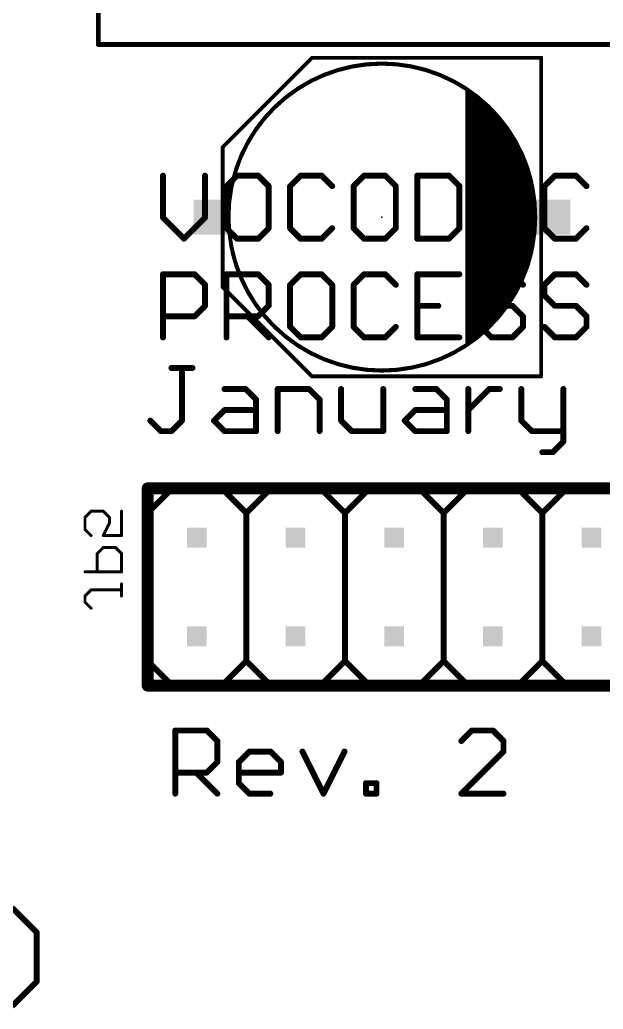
# Model space of a CAD drawing. Extents: x -0.2 to 4.76, y 0.34 to 5.06.
# Drawn here: x 1.82 to 2.412, y 2.822 to 3.825 of the extents above; entities that cross this region are included whole.
import ezdxf

# ---------------------------------------------------------------- set-up
doc = ezdxf.new("R2010")
doc.units = 0
for name, color, linetype in [('21', 253, 'CONTINUOUS'), ('22', 253, 'CONTINUOUS'), ('24', 7, 'CONTINUOUS'), ('51', 253, 'CONTINUOUS'), ('52', 253, 'CONTINUOUS')]:
    doc.layers.add(name, color=color, linetype=linetype)

# ---------------------------------------------------------------- blocks, each defined once
blk = doc.blocks.new('RECT')
blk.add_solid([(-0.5, -0.5), (0.5, -0.5), (-0.5, 0.5), (0.5, 0.5)])

msp = doc.modelspace()

# ---------------------------------------------------------------- linework, layer by layer
at = {"layer": '21', "const_width": 0.006}
for points in [[(1.9655, 3.667055), (1.9655, 3.624352)], [(2.008203, 3.624352), (2.008203, 3.667055)], [(2.040631, 3.667055), (2.029955, 3.656379)], [(2.061982, 3.667055), (2.040631, 3.667055)], [(2.072658, 3.656379), (2.061982, 3.667055)], [(2.105086, 3.667055), (2.09441, 3.656379)], [(2.126437, 3.667055), (2.105086, 3.667055)], [(2.137113, 3.656379), (2.126437, 3.667055)], [(2.169541, 3.667055), (2.158865, 3.656379)], [(2.190892, 3.667055), (2.169541, 3.667055)], [(2.201568, 3.656379), (2.190892, 3.667055)], [(2.22332, 3.667055), (2.22332, 3.603)], [(2.255347, 3.667055), (2.22332, 3.667055)], [(2.266023, 3.656379), (2.255347, 3.667055)], [(2.330478, 3.667055), (2.287775, 3.667055)], [(2.287775, 3.667055), (2.287775, 3.603)], [(2.362906, 3.667055), (2.35223, 3.656379)], [(2.384257, 3.667055), (2.362906, 3.667055)], [(2.394933, 3.656379), (2.384257, 3.667055)], [(2.029955, 3.656379), (2.029955, 3.613676)], [(2.072658, 3.613676), (2.072658, 3.656379)], [(2.09441, 3.656379), (2.09441, 3.613676)], [(2.158865, 3.656379), (2.158865, 3.613676)], [(2.201568, 3.613676), (2.201568, 3.656379)], [(2.266023, 3.613676), (2.266023, 3.656379)], [(2.35223, 3.656379), (2.35223, 3.613676)], [(2.287775, 3.635027), (2.309126, 3.635027)], [(1.9655, 3.624352), (1.986852, 3.603)], [(1.986852, 3.603), (2.008203, 3.624352)], [(2.029955, 3.613676), (2.040631, 3.603)], [(2.061982, 3.603), (2.072658, 3.613676)], [(2.09441, 3.613676), (2.105086, 3.603)], [(2.126437, 3.603), (2.137113, 3.613676)], [(2.158865, 3.613676), (2.169541, 3.603)], [(2.190892, 3.603), (2.201568, 3.613676)], [(2.255347, 3.603), (2.266023, 3.613676)], [(2.35223, 3.613676), (2.362906, 3.603)], [(2.384257, 3.603), (2.394933, 3.613676)], [(2.040631, 3.603), (2.061982, 3.603)], [(2.105086, 3.603), (2.126437, 3.603)], [(2.169541, 3.603), (2.190892, 3.603)], [(2.22332, 3.603), (2.255347, 3.603)], [(2.287775, 3.603), (2.330478, 3.603)], [(2.362906, 3.603), (2.384257, 3.603)], [(1.9655, 3.503), (1.9655, 3.567055)], [(1.9655, 3.567055), (1.997527, 3.567055)], [(1.997527, 3.567055), (2.008203, 3.556379)], [(2.029955, 3.503), (2.029955, 3.567055)], [(2.029955, 3.567055), (2.061982, 3.567055)], [(2.061982, 3.567055), (2.072658, 3.556379)], [(2.105086, 3.567055), (2.09441, 3.556379)], [(2.126437, 3.567055), (2.105086, 3.567055)], [(2.137113, 3.556379), (2.126437, 3.567055)], [(2.169541, 3.567055), (2.158865, 3.556379)], [(2.190892, 3.567055), (2.169541, 3.567055)], [(2.201568, 3.556379), (2.190892, 3.567055)], [(2.266023, 3.567055), (2.22332, 3.567055)], [(2.22332, 3.567055), (2.22332, 3.503)], [(2.298451, 3.567055), (2.287775, 3.556379)], [(2.319802, 3.567055), (2.298451, 3.567055)], [(2.330478, 3.556379), (2.319802, 3.567055)], [(2.362906, 3.567055), (2.35223, 3.556379)], [(2.384257, 3.567055), (2.362906, 3.567055)], [(2.394933, 3.556379), (2.384257, 3.567055)], [(2.008203, 3.556379), (2.008203, 3.535027)], [(2.072658, 3.556379), (2.072658, 3.535027)], [(2.09441, 3.556379), (2.09441, 3.513676)], [(2.137113, 3.513676), (2.137113, 3.556379)], [(2.158865, 3.556379), (2.158865, 3.513676)], [(2.287775, 3.556379), (2.287775, 3.545703)], [(2.35223, 3.556379), (2.35223, 3.545703)], [(2.287775, 3.545703), (2.298451, 3.535027)], [(2.35223, 3.545703), (2.362906, 3.535027)], [(2.008203, 3.535027), (1.997527, 3.524352)], [(2.072658, 3.535027), (2.061982, 3.524352)], [(2.22332, 3.535027), (2.244671, 3.535027)], [(2.298451, 3.535027), (2.319802, 3.535027)], [(2.319802, 3.535027), (2.330478, 3.524352)], [(2.362906, 3.535027), (2.384257, 3.535027)], [(2.384257, 3.535027), (2.394933, 3.524352)], [(1.997527, 3.524352), (1.9655, 3.524352)], [(2.061982, 3.524352), (2.029955, 3.524352)], [(2.051306, 3.524352), (2.072658, 3.503)], [(2.330478, 3.524352), (2.330478, 3.513676)], [(2.394933, 3.524352), (2.394933, 3.513676)], [(2.09441, 3.513676), (2.105086, 3.503)], [(2.126437, 3.503), (2.137113, 3.513676)], [(2.158865, 3.513676), (2.169541, 3.503)], [(2.190892, 3.503), (2.201568, 3.513676)], [(2.298451, 3.503), (2.287775, 3.513676)], [(2.330478, 3.513676), (2.319802, 3.503)], [(2.362906, 3.503), (2.35223, 3.513676)], [(2.394933, 3.513676), (2.384257, 3.503)], [(2.105086, 3.503), (2.126437, 3.503)], [(2.169541, 3.503), (2.190892, 3.503)], [(2.22332, 3.503), (2.266023, 3.503)], [(2.319802, 3.503), (2.298451, 3.503)], [(2.384257, 3.503), (2.362906, 3.503)], [(1.974133, 3.472055), (1.995485, 3.472055)], [(1.984809, 3.418676), (1.984809, 3.472055)], [(2.027912, 3.450703), (2.049264, 3.450703)], [(2.049264, 3.450703), (2.05994, 3.440027)], [(2.081691, 3.408), (2.081691, 3.450703)], [(2.081691, 3.450703), (2.113719, 3.450703)], [(2.113719, 3.450703), (2.124395, 3.440027)], [(2.146146, 3.450703), (2.146146, 3.418676)], [(2.18885, 3.408), (2.18885, 3.450703)], [(2.221277, 3.450703), (2.242629, 3.450703)], [(2.242629, 3.450703), (2.253305, 3.440027)], [(2.275056, 3.408), (2.275056, 3.450703)], [(2.275056, 3.429352), (2.296408, 3.450703)], [(2.296408, 3.450703), (2.307084, 3.450703)], [(2.328769, 3.450703), (2.328769, 3.418676)], [(2.371472, 3.450703), (2.371472, 3.397324)], [(2.05994, 3.440027), (2.05994, 3.408)], [(2.124395, 3.440027), (2.124395, 3.408)], [(2.253305, 3.440027), (2.253305, 3.408)], [(2.017236, 3.418676), (2.027912, 3.429352)], [(2.027912, 3.429352), (2.05994, 3.429352)], [(2.210601, 3.418676), (2.221277, 3.429352)], [(2.221277, 3.429352), (2.253305, 3.429352)], [(1.952781, 3.418676), (1.963457, 3.408)], [(1.974133, 3.408), (1.984809, 3.418676)], [(2.027912, 3.408), (2.017236, 3.418676)], [(2.146146, 3.418676), (2.156822, 3.408)], [(2.221277, 3.408), (2.210601, 3.418676)], [(2.328769, 3.418676), (2.339445, 3.408)], [(1.963457, 3.408), (1.974133, 3.408)], [(2.05994, 3.408), (2.027912, 3.408)], [(2.156822, 3.408), (2.18885, 3.408)], [(2.253305, 3.408), (2.221277, 3.408)], [(2.339445, 3.408), (2.371472, 3.408)], [(2.371472, 3.397324), (2.360796, 3.386648)], [(2.360796, 3.386648), (2.35012, 3.386648)], [(1.95, 3.325), (1.975, 3.35)], [(1.975, 3.35), (2.025, 3.35)], [(2.025, 3.35), (2.05, 3.325)], [(2.05, 3.325), (2.075, 3.35)], [(2.075, 3.35), (2.125, 3.35)], [(2.125, 3.35), (2.15, 3.325)], [(2.15, 3.325), (2.175, 3.35)], [(2.175, 3.35), (2.225, 3.35)], [(2.225, 3.35), (2.25, 3.325)], [(2.25, 3.325), (2.275, 3.35)], [(2.275, 3.35), (2.325, 3.35)], [(2.325, 3.35), (2.35, 3.325)], [(2.35, 3.325), (2.375, 3.35)], [(2.375, 3.35), (2.425, 3.35)], [(1.95, 3.175), (1.95, 3.325)], [(2.05, 3.325), (2.05, 3.175)], [(2.15, 3.325), (2.15, 3.175)], [(2.25, 3.325), (2.25, 3.175)], [(2.35, 3.325), (2.35, 3.175)], [(1.95, 3.175), (1.975, 3.15)], [(2.025, 3.15), (2.05, 3.175)], [(2.05, 3.175), (2.075, 3.15)], [(2.125, 3.15), (2.15, 3.175)], [(2.15, 3.175), (2.175, 3.15)], [(2.225, 3.15), (2.25, 3.175)], [(2.25, 3.175), (2.275, 3.15)], [(2.325, 3.15), (2.35, 3.175)], [(2.35, 3.175), (2.375, 3.15)], [(1.975, 3.15), (2.025, 3.15)], [(2.075, 3.15), (2.125, 3.15)], [(2.175, 3.15), (2.225, 3.15)], [(2.275, 3.15), (2.325, 3.15)], [(2.375, 3.15), (2.425, 3.15)], [(1.978, 3.0405), (1.978, 3.104555)], [(1.978, 3.104555), (2.010027, 3.104555)], [(2.010027, 3.104555), (2.020703, 3.093879)], [(2.278723, 3.104555), (2.268047, 3.093879)], [(2.300075, 3.104555), (2.278723, 3.104555)], [(2.31075, 3.093879), (2.300075, 3.104555)], [(2.020703, 3.093879), (2.020703, 3.072527)], [(2.31075, 3.083203), (2.31075, 3.093879)], [(2.042455, 3.072527), (2.053131, 3.083203)], [(2.053131, 3.083203), (2.074482, 3.083203)], [(2.074482, 3.083203), (2.085158, 3.072527)], [(2.10691, 3.083203), (2.128261, 3.0405)], [(2.128261, 3.0405), (2.149613, 3.083203)], [(2.268047, 3.0405), (2.31075, 3.083203)], [(2.020703, 3.072527), (2.010027, 3.061852)], [(2.042455, 3.051176), (2.042455, 3.072527)], [(2.085158, 3.072527), (2.085158, 3.061852)], [(2.010027, 3.061852), (1.978, 3.061852)], [(1.999352, 3.061852), (2.020703, 3.0405)], [(2.085158, 3.061852), (2.042455, 3.061852)], [(2.053131, 3.0405), (2.042455, 3.051176)], [(2.171365, 3.0405), (2.171365, 3.051176)], [(2.171365, 3.051176), (2.182041, 3.051176)], [(2.182041, 3.051176), (2.182041, 3.0405)], [(2.074482, 3.0405), (2.053131, 3.0405)], [(2.182041, 3.0405), (2.171365, 3.0405)], [(2.31075, 3.0405), (2.268047, 3.0405)], [(1.8125, 2.925), (1.8375, 2.9)], [(1.8375, 2.9), (1.8375, 2.85)], [(1.8375, 2.85), (1.8125, 2.825)]]:
    msp.add_lwpolyline(points, dxfattribs=at)
at = {"layer": '21', "const_width": 0.003}
for points in [[(1.967, 3.667055, 1), (1.964, 3.667055)], [(2.009703, 3.667055, 1), (2.006703, 3.667055)], [(2.040631, 3.668555, 1), (2.040631, 3.665555)], [(2.041691, 3.665994, 1), (2.03957, 3.668115)], [(2.063043, 3.668115, 1), (2.060922, 3.665994)], [(2.061982, 3.665555, 1), (2.061982, 3.668555)], [(2.105086, 3.668555, 1), (2.105086, 3.665555)], [(2.106146, 3.665994, 1), (2.104025, 3.668115)], [(2.127498, 3.668115, 1), (2.125377, 3.665994)], [(2.126437, 3.665555, 1), (2.126437, 3.668555)], [(2.169541, 3.668555, 1), (2.169541, 3.665555)], [(2.170601, 3.665994, 1), (2.16848, 3.668115)], [(2.191953, 3.668115, 1), (2.189832, 3.665994)], [(2.190892, 3.665555, 1), (2.190892, 3.668555)], [(2.22482, 3.667055, 1), (2.22182, 3.667055)], [(2.22332, 3.668555, 1), (2.22332, 3.665555)], [(2.256408, 3.668115, 1), (2.254287, 3.665994)], [(2.255347, 3.665555, 1), (2.255347, 3.668555)], [(2.287775, 3.668555, 1), (2.287775, 3.665555)], [(2.289275, 3.667055, 1), (2.286275, 3.667055)], [(2.330478, 3.665555, 1), (2.330478, 3.668555)], [(2.362906, 3.668555, 1), (2.362906, 3.665555)], [(2.363966, 3.665994, 1), (2.361845, 3.668115)], [(2.385318, 3.668115, 1), (2.383196, 3.665994)], [(2.384257, 3.665555, 1), (2.384257, 3.668555)], [(2.031455, 3.656379, 1), (2.028455, 3.656379)], [(2.028894, 3.65744, 1), (2.031016, 3.655318)], [(2.074158, 3.656379, 1), (2.071158, 3.656379)], [(2.071597, 3.655318, 1), (2.073719, 3.65744)], [(2.09591, 3.656379, 1), (2.09291, 3.656379)], [(2.093349, 3.65744, 1), (2.095471, 3.655318)], [(2.136052, 3.655318, 1), (2.138174, 3.65744)], [(2.160365, 3.656379, 1), (2.157365, 3.656379)], [(2.157804, 3.65744, 1), (2.159926, 3.655318)], [(2.203068, 3.656379, 1), (2.200068, 3.656379)], [(2.200507, 3.655318, 1), (2.202629, 3.65744)], [(2.267523, 3.656379, 1), (2.264523, 3.656379)], [(2.264962, 3.655318, 1), (2.267084, 3.65744)], [(2.351169, 3.65744, 1), (2.35329, 3.655318)], [(2.35373, 3.656379, 1), (2.35073, 3.656379)], [(2.393872, 3.655318, 1), (2.395994, 3.65744)], [(2.287775, 3.636527, 1), (2.287775, 3.633527)], [(2.309126, 3.633527, 1), (2.309126, 3.636527)], [(1.966561, 3.625412, 1), (1.964439, 3.623291)], [(1.964, 3.624352, 1), (1.967, 3.624352)], [(2.006703, 3.624352, 1), (2.009703, 3.624352)], [(2.009264, 3.623291, 1), (2.007142, 3.625412)], [(2.031016, 3.614736, 1), (2.028894, 3.612615)], [(2.028455, 3.613676, 1), (2.031455, 3.613676)], [(2.071158, 3.613676, 1), (2.074158, 3.613676)], [(2.073719, 3.612615, 1), (2.071597, 3.614736)], [(2.095471, 3.614736, 1), (2.093349, 3.612615)], [(2.09291, 3.613676, 1), (2.09591, 3.613676)], [(2.138174, 3.612615, 1), (2.136052, 3.614736)], [(2.159926, 3.614736, 1), (2.157804, 3.612615)], [(2.157365, 3.613676, 1), (2.160365, 3.613676)], [(2.200068, 3.613676, 1), (2.203068, 3.613676)], [(2.202629, 3.612615, 1), (2.200507, 3.614736)], [(2.264523, 3.613676, 1), (2.267523, 3.613676)], [(2.267084, 3.612615, 1), (2.264962, 3.614736)], [(2.35329, 3.614736, 1), (2.351169, 3.612615)], [(2.35073, 3.613676, 1), (2.35373, 3.613676)], [(2.395994, 3.612615, 1), (2.393872, 3.614736)], [(1.985791, 3.604061, 1), (1.987912, 3.601939)], [(1.985791, 3.601939, 1), (1.987912, 3.604061)], [(2.040631, 3.6045, 1), (2.040631, 3.6015)], [(2.03957, 3.601939, 1), (2.041691, 3.604061)], [(2.060922, 3.604061, 1), (2.063043, 3.601939)], [(2.061982, 3.6015, 1), (2.061982, 3.6045)], [(2.105086, 3.6045, 1), (2.105086, 3.6015)], [(2.104025, 3.601939, 1), (2.106146, 3.604061)], [(2.125377, 3.604061, 1), (2.127498, 3.601939)], [(2.126437, 3.6015, 1), (2.126437, 3.6045)], [(2.169541, 3.6045, 1), (2.169541, 3.6015)], [(2.16848, 3.601939, 1), (2.170601, 3.604061)], [(2.189832, 3.604061, 1), (2.191953, 3.601939)], [(2.190892, 3.6015, 1), (2.190892, 3.6045)], [(2.22332, 3.6045, 1), (2.22332, 3.6015)], [(2.22182, 3.603, 1), (2.22482, 3.603)], [(2.254287, 3.604061, 1), (2.256408, 3.601939)], [(2.255347, 3.6015, 1), (2.255347, 3.6045)], [(2.287775, 3.6045, 1), (2.287775, 3.6015)], [(2.286275, 3.603, 1), (2.289275, 3.603)], [(2.330478, 3.6015, 1), (2.330478, 3.6045)], [(2.362906, 3.6045, 1), (2.362906, 3.6015)], [(2.361845, 3.601939, 1), (2.363966, 3.604061)], [(2.383196, 3.604061, 1), (2.385318, 3.601939)], [(2.384257, 3.6015, 1), (2.384257, 3.6045)], [(1.967, 3.567055, 1), (1.964, 3.567055)], [(1.9655, 3.568555, 1), (1.9655, 3.565555)], [(1.998588, 3.568115, 1), (1.996467, 3.565994)], [(1.997527, 3.565555, 1), (1.997527, 3.568555)], [(2.031455, 3.567055, 1), (2.028455, 3.567055)], [(2.029955, 3.568555, 1), (2.029955, 3.565555)], [(2.063043, 3.568115, 1), (2.060922, 3.565994)], [(2.061982, 3.565555, 1), (2.061982, 3.568555)], [(2.105086, 3.568555, 1), (2.105086, 3.565555)], [(2.106146, 3.565994, 1), (2.104025, 3.568115)], [(2.127498, 3.568115, 1), (2.125377, 3.565994)], [(2.126437, 3.565555, 1), (2.126437, 3.568555)], [(2.169541, 3.568555, 1), (2.169541, 3.565555)], [(2.170601, 3.565994, 1), (2.16848, 3.568115)], [(2.191953, 3.568115, 1), (2.189832, 3.565994)], [(2.190892, 3.565555, 1), (2.190892, 3.568555)], [(2.22332, 3.568555, 1), (2.22332, 3.565555)], [(2.22482, 3.567055, 1), (2.22182, 3.567055)], [(2.266023, 3.565555, 1), (2.266023, 3.568555)], [(2.298451, 3.568555, 1), (2.298451, 3.565555)], [(2.299511, 3.565994, 1), (2.29739, 3.568115)], [(2.320863, 3.568115, 1), (2.318742, 3.565994)], [(2.319802, 3.565555, 1), (2.319802, 3.568555)], [(2.362906, 3.568555, 1), (2.362906, 3.565555)], [(2.363966, 3.565994, 1), (2.361845, 3.568115)], [(2.385318, 3.568115, 1), (2.383196, 3.565994)], [(2.384257, 3.565555, 1), (2.384257, 3.568555)], [(2.009703, 3.556379, 1), (2.006703, 3.556379)], [(2.007142, 3.555318, 1), (2.009264, 3.55744)], [(2.074158, 3.556379, 1), (2.071158, 3.556379)], [(2.071597, 3.555318, 1), (2.073719, 3.55744)], [(2.09591, 3.556379, 1), (2.09291, 3.556379)], [(2.093349, 3.55744, 1), (2.095471, 3.555318)], [(2.138613, 3.556379, 1), (2.135613, 3.556379)], [(2.136052, 3.555318, 1), (2.138174, 3.55744)], [(2.160365, 3.556379, 1), (2.157365, 3.556379)], [(2.157804, 3.55744, 1), (2.159926, 3.555318)], [(2.200507, 3.555318, 1), (2.202629, 3.55744)], [(2.289275, 3.556379, 1), (2.286275, 3.556379)], [(2.286714, 3.55744, 1), (2.288836, 3.555318)], [(2.329417, 3.555318, 1), (2.331539, 3.55744)], [(2.351169, 3.55744, 1), (2.35329, 3.555318)], [(2.35373, 3.556379, 1), (2.35073, 3.556379)], [(2.393872, 3.555318, 1), (2.395994, 3.55744)], [(2.288836, 3.546764, 1), (2.286714, 3.544642)], [(2.286275, 3.545703, 1), (2.289275, 3.545703)], [(2.35329, 3.546764, 1), (2.351169, 3.544642)], [(2.35073, 3.545703, 1), (2.35373, 3.545703)], [(2.006703, 3.535027, 1), (2.009703, 3.535027)], [(2.009264, 3.533967, 1), (2.007142, 3.536088)], [(2.071158, 3.535027, 1), (2.074158, 3.535027)], [(2.073719, 3.533967, 1), (2.071597, 3.536088)], [(2.22332, 3.536527, 1), (2.22332, 3.533527)], [(2.244671, 3.533527, 1), (2.244671, 3.536527)], [(2.298451, 3.536527, 1), (2.298451, 3.533527)], [(2.29739, 3.533967, 1), (2.299511, 3.536088)], [(2.320863, 3.536088, 1), (2.318742, 3.533967)], [(2.319802, 3.533527, 1), (2.319802, 3.536527)], [(2.362906, 3.536527, 1), (2.362906, 3.533527)], [(2.361845, 3.533967, 1), (2.363966, 3.536088)], [(2.385318, 3.536088, 1), (2.383196, 3.533967)], [(2.384257, 3.533527, 1), (2.384257, 3.536527)], [(1.9655, 3.525852, 1), (1.9655, 3.522852)], [(1.996467, 3.525412, 1), (1.998588, 3.523291)], [(1.997527, 3.522852, 1), (1.997527, 3.525852)], [(2.029955, 3.525852, 1), (2.029955, 3.522852)], [(2.052367, 3.525412, 1), (2.050246, 3.523291)], [(2.060922, 3.525412, 1), (2.063043, 3.523291)], [(2.061982, 3.522852, 1), (2.061982, 3.525852)], [(2.331978, 3.524352, 1), (2.328978, 3.524352)], [(2.329417, 3.523291, 1), (2.331539, 3.525412)], [(2.396433, 3.524352, 1), (2.393433, 3.524352)], [(2.393872, 3.523291, 1), (2.395994, 3.525412)], [(2.095471, 3.514736, 1), (2.093349, 3.512615)], [(2.09291, 3.513676, 1), (2.09591, 3.513676)], [(2.135613, 3.513676, 1), (2.138613, 3.513676)], [(2.138174, 3.512615, 1), (2.136052, 3.514736)], [(2.159926, 3.514736, 1), (2.157804, 3.512615)], [(2.157365, 3.513676, 1), (2.160365, 3.513676)], [(2.202629, 3.512615, 1), (2.200507, 3.514736)], [(2.288836, 3.514736, 1), (2.286714, 3.512615)], [(2.328978, 3.513676, 1), (2.331978, 3.513676)], [(2.331539, 3.512615, 1), (2.329417, 3.514736)], [(2.35329, 3.514736, 1), (2.351169, 3.512615)], [(2.393433, 3.513676, 1), (2.396433, 3.513676)], [(2.395994, 3.512615, 1), (2.393872, 3.514736)], [(1.964, 3.503, 1), (1.967, 3.503)], [(2.028455, 3.503, 1), (2.031455, 3.503)], [(2.071597, 3.501939, 1), (2.073719, 3.504061)], [(2.105086, 3.5045, 1), (2.105086, 3.5015)], [(2.104025, 3.501939, 1), (2.106146, 3.504061)], [(2.125377, 3.504061, 1), (2.127498, 3.501939)], [(2.126437, 3.5015, 1), (2.126437, 3.5045)], [(2.169541, 3.5045, 1), (2.169541, 3.5015)], [(2.16848, 3.501939, 1), (2.170601, 3.504061)], [(2.189832, 3.504061, 1), (2.191953, 3.501939)], [(2.190892, 3.5015, 1), (2.190892, 3.5045)], [(2.22332, 3.5045, 1), (2.22332, 3.5015)], [(2.22182, 3.503, 1), (2.22482, 3.503)], [(2.266023, 3.5015, 1), (2.266023, 3.5045)], [(2.298451, 3.5045, 1), (2.298451, 3.5015)], [(2.29739, 3.501939, 1), (2.299511, 3.504061)], [(2.318742, 3.504061, 1), (2.320863, 3.501939)], [(2.319802, 3.5015, 1), (2.319802, 3.5045)], [(2.362906, 3.5045, 1), (2.362906, 3.5015)], [(2.361845, 3.501939, 1), (2.363966, 3.504061)], [(2.383196, 3.504061, 1), (2.385318, 3.501939)], [(2.384257, 3.5015, 1), (2.384257, 3.5045)], [(1.974133, 3.473555, 1), (1.974133, 3.470555)], [(1.986309, 3.472055, 1), (1.983309, 3.472055)], [(1.995485, 3.470555, 1), (1.995485, 3.473555)], [(2.027912, 3.452203, 1), (2.027912, 3.449203)], [(2.050324, 3.451764, 1), (2.048203, 3.449642)], [(2.049264, 3.449203, 1), (2.049264, 3.452203)], [(2.083191, 3.450703, 1), (2.080191, 3.450703)], [(2.081691, 3.452203, 1), (2.081691, 3.449203)], [(2.114779, 3.451764, 1), (2.112658, 3.449642)], [(2.113719, 3.449203, 1), (2.113719, 3.452203)], [(2.147646, 3.450703, 1), (2.144646, 3.450703)], [(2.19035, 3.450703, 1), (2.18735, 3.450703)], [(2.221277, 3.452203, 1), (2.221277, 3.449203)], [(2.243689, 3.451764, 1), (2.241568, 3.449642)], [(2.242629, 3.449203, 1), (2.242629, 3.452203)], [(2.276556, 3.450703, 1), (2.273556, 3.450703)], [(2.296408, 3.452203, 1), (2.296408, 3.449203)], [(2.297469, 3.449642, 1), (2.295347, 3.451764)], [(2.307084, 3.449203, 1), (2.307084, 3.452203)], [(2.330269, 3.450703, 1), (2.327269, 3.450703)], [(2.372972, 3.450703, 1), (2.369972, 3.450703)], [(2.06144, 3.440027, 1), (2.05844, 3.440027)], [(2.058879, 3.438967, 1), (2.061, 3.441088)], [(2.125895, 3.440027, 1), (2.122895, 3.440027)], [(2.123334, 3.438967, 1), (2.125455, 3.441088)], [(2.254805, 3.440027, 1), (2.251805, 3.440027)], [(2.252244, 3.438967, 1), (2.254365, 3.441088)], [(2.027912, 3.430852, 1), (2.027912, 3.427852)], [(2.028973, 3.428291, 1), (2.026851, 3.430412)], [(2.05994, 3.427852, 1), (2.05994, 3.430852)], [(2.221277, 3.430852, 1), (2.221277, 3.427852)], [(2.222338, 3.428291, 1), (2.220216, 3.430412)], [(2.253305, 3.427852, 1), (2.253305, 3.430852)], [(2.273996, 3.430412, 1), (2.276117, 3.428291)], [(1.953842, 3.419736, 1), (1.951721, 3.417615)], [(1.985869, 3.417615, 1), (1.983748, 3.419736)], [(2.018297, 3.419736, 1), (2.016176, 3.417615)], [(2.016176, 3.419736, 1), (2.018297, 3.417615)], [(2.147207, 3.419736, 1), (2.145086, 3.417615)], [(2.211662, 3.419736, 1), (2.209541, 3.417615)], [(2.209541, 3.419736, 1), (2.211662, 3.417615)], [(2.329829, 3.419736, 1), (2.327708, 3.417615)], [(1.963457, 3.4095, 1), (1.963457, 3.4065)], [(1.962397, 3.406939, 1), (1.964518, 3.409061)], [(1.973072, 3.409061, 1), (1.975194, 3.406939)], [(1.974133, 3.4065, 1), (1.974133, 3.4095)], [(1.983309, 3.418676, 1), (1.986309, 3.418676)], [(2.027912, 3.4095, 1), (2.027912, 3.4065)], [(2.026851, 3.406939, 1), (2.028973, 3.409061)], [(2.05994, 3.4065, 1), (2.05994, 3.4095)], [(2.144646, 3.418676, 1), (2.147646, 3.418676)], [(2.156822, 3.4095, 1), (2.156822, 3.4065)], [(2.155761, 3.406939, 1), (2.157883, 3.409061)], [(2.18885, 3.4065, 1), (2.18885, 3.4095)], [(2.221277, 3.4095, 1), (2.221277, 3.4065)], [(2.220216, 3.406939, 1), (2.222338, 3.409061)], [(2.253305, 3.4065, 1), (2.253305, 3.4095)], [(2.327269, 3.418676, 1), (2.330269, 3.418676)], [(2.339445, 3.4095, 1), (2.339445, 3.4065)], [(2.338384, 3.406939, 1), (2.340505, 3.409061)], [(2.371472, 3.4065, 1), (2.371472, 3.4095)], [(2.05844, 3.408, 1), (2.06144, 3.408)], [(2.080191, 3.408, 1), (2.083191, 3.408)], [(2.122895, 3.408, 1), (2.125895, 3.408)], [(2.18735, 3.408, 1), (2.19035, 3.408)], [(2.251805, 3.408, 1), (2.254805, 3.408)], [(2.273556, 3.408, 1), (2.276556, 3.408)], [(2.372533, 3.396264, 1), (2.370411, 3.398385)], [(2.369972, 3.397324, 1), (2.372972, 3.397324)], [(2.35012, 3.388148, 1), (2.35012, 3.385148)], [(2.359735, 3.387709, 1), (2.361857, 3.385588)], [(2.360796, 3.385148, 1), (2.360796, 3.388148)], [(1.975, 3.3515, 1), (1.975, 3.3485)], [(1.976061, 3.348939, 1), (1.973939, 3.351061)], [(2.026061, 3.351061, 1), (2.023939, 3.348939)], [(2.025, 3.3485, 1), (2.025, 3.3515)], [(2.075, 3.3515, 1), (2.075, 3.3485)], [(2.076061, 3.348939, 1), (2.073939, 3.351061)], [(2.126061, 3.351061, 1), (2.123939, 3.348939)], [(2.125, 3.3485, 1), (2.125, 3.3515)], [(2.175, 3.3515, 1), (2.175, 3.3485)], [(2.176061, 3.348939, 1), (2.173939, 3.351061)], [(2.226061, 3.351061, 1), (2.223939, 3.348939)], [(2.225, 3.3485, 1), (2.225, 3.3515)], [(2.275, 3.3515, 1), (2.275, 3.3485)], [(2.276061, 3.348939, 1), (2.273939, 3.351061)], [(2.326061, 3.351061, 1), (2.323939, 3.348939)], [(2.325, 3.3485, 1), (2.325, 3.3515)], [(2.375, 3.3515, 1), (2.375, 3.3485)], [(2.376061, 3.348939, 1), (2.373939, 3.351061)], [(1.9515, 3.325, 1), (1.9485, 3.325)], [(1.948939, 3.326061, 1), (1.951061, 3.323939)], [(2.0515, 3.325, 1), (2.0485, 3.325)], [(2.048939, 3.326061, 1), (2.051061, 3.323939)], [(2.048939, 3.323939, 1), (2.051061, 3.326061)], [(2.1515, 3.325, 1), (2.1485, 3.325)], [(2.148939, 3.326061, 1), (2.151061, 3.323939)], [(2.148939, 3.323939, 1), (2.151061, 3.326061)], [(2.2515, 3.325, 1), (2.2485, 3.325)], [(2.248939, 3.326061, 1), (2.251061, 3.323939)], [(2.248939, 3.323939, 1), (2.251061, 3.326061)], [(2.3515, 3.325, 1), (2.3485, 3.325)], [(2.348939, 3.326061, 1), (2.351061, 3.323939)], [(2.348939, 3.323939, 1), (2.351061, 3.326061)], [(1.951061, 3.176061, 1), (1.948939, 3.173939)], [(1.9485, 3.175, 1), (1.9515, 3.175)], [(2.051061, 3.176061, 1), (2.048939, 3.173939)], [(2.0485, 3.175, 1), (2.0515, 3.175)], [(2.051061, 3.173939, 1), (2.048939, 3.176061)], [(2.151061, 3.176061, 1), (2.148939, 3.173939)], [(2.1485, 3.175, 1), (2.1515, 3.175)], [(2.151061, 3.173939, 1), (2.148939, 3.176061)], [(2.251061, 3.176061, 1), (2.248939, 3.173939)], [(2.2485, 3.175, 1), (2.2515, 3.175)], [(2.251061, 3.173939, 1), (2.248939, 3.176061)], [(2.351061, 3.176061, 1), (2.348939, 3.173939)], [(2.3485, 3.175, 1), (2.3515, 3.175)], [(2.351061, 3.173939, 1), (2.348939, 3.176061)], [(1.975, 3.1515, 1), (1.975, 3.1485)], [(1.973939, 3.148939, 1), (1.976061, 3.151061)], [(2.023939, 3.151061, 1), (2.026061, 3.148939)], [(2.025, 3.1485, 1), (2.025, 3.1515)], [(2.075, 3.1515, 1), (2.075, 3.1485)], [(2.073939, 3.148939, 1), (2.076061, 3.151061)], [(2.123939, 3.151061, 1), (2.126061, 3.148939)], [(2.125, 3.1485, 1), (2.125, 3.1515)], [(2.175, 3.1515, 1), (2.175, 3.1485)], [(2.173939, 3.148939, 1), (2.176061, 3.151061)], [(2.223939, 3.151061, 1), (2.226061, 3.148939)], [(2.225, 3.1485, 1), (2.225, 3.1515)], [(2.275, 3.1515, 1), (2.275, 3.1485)], [(2.273939, 3.148939, 1), (2.276061, 3.151061)], [(2.323939, 3.151061, 1), (2.326061, 3.148939)], [(2.325, 3.1485, 1), (2.325, 3.1515)], [(2.375, 3.1515, 1), (2.375, 3.1485)], [(2.373939, 3.148939, 1), (2.376061, 3.151061)], [(1.9795, 3.104555, 1), (1.9765, 3.104555)], [(1.978, 3.106055, 1), (1.978, 3.103055)], [(2.011088, 3.105615, 1), (2.008967, 3.103494)], [(2.010027, 3.103055, 1), (2.010027, 3.106055)], [(2.278723, 3.106055, 1), (2.278723, 3.103055)], [(2.279784, 3.103494, 1), (2.277662, 3.105615)], [(2.301135, 3.105615, 1), (2.299014, 3.103494)], [(2.300075, 3.103055, 1), (2.300075, 3.106055)], [(2.022203, 3.093879, 1), (2.019203, 3.093879)], [(2.019642, 3.092818, 1), (2.021764, 3.09494)], [(2.266987, 3.09494, 1), (2.269108, 3.092818)], [(2.31225, 3.093879, 1), (2.30925, 3.093879)], [(2.30969, 3.092818, 1), (2.311811, 3.09494)], [(2.053131, 3.084703, 1), (2.053131, 3.081703)], [(2.054191, 3.082142, 1), (2.05207, 3.084264)], [(2.075543, 3.084264, 1), (2.073422, 3.082142)], [(2.074482, 3.081703, 1), (2.074482, 3.084703)], [(2.108252, 3.083874, 1), (2.105568, 3.082532)], [(2.150955, 3.082532, 1), (2.148271, 3.083874)], [(2.30925, 3.083203, 1), (2.31225, 3.083203)], [(2.311811, 3.082142, 1), (2.30969, 3.084264)], [(2.019203, 3.072527, 1), (2.022203, 3.072527)], [(2.021764, 3.071467, 1), (2.019642, 3.073588)], [(2.043955, 3.072527, 1), (2.040955, 3.072527)], [(2.041394, 3.073588, 1), (2.043516, 3.071467)], [(2.086658, 3.072527, 1), (2.083658, 3.072527)], [(2.084097, 3.071467, 1), (2.086219, 3.073588)], [(1.978, 3.063352, 1), (1.978, 3.060352)], [(2.000412, 3.062912, 1), (1.998291, 3.060791)], [(2.008967, 3.062912, 1), (2.011088, 3.060791)], [(2.010027, 3.060352, 1), (2.010027, 3.063352)], [(2.042455, 3.063352, 1), (2.042455, 3.060352)], [(2.083658, 3.061852, 1), (2.086658, 3.061852)], [(2.085158, 3.060352, 1), (2.085158, 3.063352)], [(2.043516, 3.052236, 1), (2.041394, 3.050115)], [(2.040955, 3.051176, 1), (2.043955, 3.051176)], [(2.172865, 3.051176, 1), (2.169865, 3.051176)], [(2.171365, 3.052676, 1), (2.171365, 3.049676)], [(2.183541, 3.051176, 1), (2.180541, 3.051176)], [(2.182041, 3.049676, 1), (2.182041, 3.052676)], [(1.9765, 3.0405, 1), (1.9795, 3.0405)], [(2.019642, 3.039439, 1), (2.021764, 3.041561)], [(2.053131, 3.042, 1), (2.053131, 3.039)], [(2.05207, 3.039439, 1), (2.054191, 3.041561)], [(2.074482, 3.039, 1), (2.074482, 3.042)], [(2.12692, 3.041171, 1), (2.129603, 3.039829)], [(2.12692, 3.039829, 1), (2.129603, 3.041171)], [(2.171365, 3.042, 1), (2.171365, 3.039)], [(2.169865, 3.0405, 1), (2.172865, 3.0405)], [(2.180541, 3.0405, 1), (2.183541, 3.0405)], [(2.182041, 3.039, 1), (2.182041, 3.042)], [(2.268047, 3.042, 1), (2.268047, 3.039)], [(2.266987, 3.041561, 1), (2.269108, 3.039439)], [(2.31075, 3.039, 1), (2.31075, 3.042)], [(1.839, 2.9, 1), (1.836, 2.9)], [(1.836439, 2.898939, 1), (1.838561, 2.901061)], [(1.836, 2.85, 1), (1.839, 2.85)], [(1.838561, 2.848939, 1), (1.836439, 2.851061)]]:
    msp.add_lwpolyline(points, format="xyb", dxfattribs=at)
at = {"layer": '22'}
for points, const_width in [([(1.9, 4.2), (1.9, 3.8)], 0.005), ([(1.9, 3.8), (2.8, 3.8)], 0.005), ([(2.116634, 3.786417), (2.026083, 3.695866)], 0.004), ([(2.348917, 3.786417), (2.116634, 3.786417)], 0.004), ([(2.348917, 3.66437), (2.348917, 3.786417)], 0.004), ([(2.026083, 3.695866), (2.026083, 3.66437)], 0.004), ([(2.026083, 3.58563), (2.026083, 3.554134)], 0.004), ([(2.348917, 3.463583), (2.348917, 3.58563)], 0.004), ([(2.026083, 3.554134), (2.116634, 3.463583)], 0.004), ([(2.116634, 3.463583), (2.348917, 3.463583)], 0.004), ([(1.95, 3.35), (2.95, 3.35)], 0.012), ([(1.95, 3.15), (1.95, 3.35)], 0.012), ([(1.892672, 3.326856), (1.8865, 3.320684)], 0.003), ([(1.8865, 3.320684), (1.8865, 3.30834)], 0.003), ([(1.905016, 3.326856), (1.892672, 3.326856)], 0.003), ([(1.911188, 3.320684), (1.905016, 3.326856)], 0.003), ([(1.911188, 3.314512), (1.911188, 3.320684)], 0.003), ([(1.923532, 3.326856), (1.923532, 3.302169)], 0.003), ([(1.905016, 3.302169), (1.911188, 3.314512)], 0.003), ([(1.8865, 3.30834), (1.892672, 3.302169)], 0.003), ([(1.923532, 3.302169), (1.905016, 3.302169)], 0.003), ([(1.905016, 3.290025), (1.898844, 3.283853)], 0.003), ([(1.91736, 3.290025), (1.905016, 3.290025)], 0.003), ([(1.923532, 3.283853), (1.91736, 3.290025)], 0.003), ([(1.898844, 3.283853), (1.898844, 3.265337)], 0.003), ([(1.923532, 3.265337), (1.923532, 3.283853)], 0.003), ([(1.8865, 3.265337), (1.923532, 3.265337)], 0.003), ([(1.923532, 3.24085), (1.923532, 3.253193)], 0.003), ([(1.8865, 3.24085), (1.892672, 3.247021)], 0.003), ([(1.8865, 3.234678), (1.8865, 3.24085)], 0.003), ([(1.892672, 3.247021), (1.923532, 3.247021)], 0.003), ([(1.892672, 3.228506), (1.8865, 3.234678)], 0.003), ([(2.95, 3.15), (1.95, 3.15)], 0.012)]:
    msp.add_lwpolyline(points, dxfattribs=dict(at, const_width=const_width))
for points, const_width in [([(1.9, 3.80125, 1), (1.9, 3.79875)], 0.0025), ([(1.89875, 3.8, 1), (1.90125, 3.8)], 0.0025), ([(2.339075, 3.660433, 0.793194), (2.035925, 3.660433)], 0.004), ([(2.116634, 3.787417, 1), (2.116634, 3.785417)], 0.002), ([(2.117341, 3.78571, 1), (2.115927, 3.787124)], 0.002), ([(2.349917, 3.786417, 1), (2.347917, 3.786417)], 0.002), ([(2.348917, 3.785417, 1), (2.348917, 3.787417)], 0.002), ([(2.027083, 3.695866, 1), (2.025083, 3.695866)], 0.002), ([(2.025376, 3.696573, 1), (2.02679, 3.695159)], 0.002), ([(2.025083, 3.66437, 1), (2.027083, 3.66437)], 0.002), ([(2.347917, 3.66437, 1), (2.349917, 3.66437)], 0.002), ([(2.035925, 3.589567, 0.793194), (2.339075, 3.589567)], 0.004), ([(2.027083, 3.58563, 1), (2.025083, 3.58563)], 0.002), ([(2.349917, 3.58563, 1), (2.347917, 3.58563)], 0.002), ([(2.02679, 3.554841, 1), (2.025376, 3.553427)], 0.002), ([(2.025083, 3.554134, 1), (2.027083, 3.554134)], 0.002), ([(2.116634, 3.464583, 1), (2.116634, 3.462583)], 0.002), ([(2.115927, 3.462876, 1), (2.117341, 3.46429)], 0.002), ([(2.347917, 3.463583, 1), (2.349917, 3.463583)], 0.002), ([(2.348917, 3.462583, 1), (2.348917, 3.464583)], 0.002), ([(1.95, 3.353, 1), (1.95, 3.347)], 0.006), ([(1.953, 3.35, 1), (1.947, 3.35)], 0.006), ([(1.88725, 3.320684, 1), (1.88575, 3.320684)], 0.0015), ([(1.88597, 3.321215, 1), (1.88703, 3.320154)], 0.0015), ([(1.892672, 3.327606, 1), (1.892672, 3.326106)], 0.0015), ([(1.893202, 3.326326, 1), (1.892142, 3.327387)], 0.0015), ([(1.905546, 3.327387, 1), (1.904485, 3.326326)], 0.0015), ([(1.905016, 3.326106, 1), (1.905016, 3.327606)], 0.0015), ([(1.911938, 3.320684, 1), (1.910438, 3.320684)], 0.0015), ([(1.910657, 3.320154, 1), (1.911718, 3.321215)], 0.0015), ([(1.924282, 3.326856, 1), (1.922782, 3.326856)], 0.0015), ([(1.910438, 3.314512, 1), (1.911938, 3.314512)], 0.0015), ([(1.911859, 3.314177, 1), (1.910517, 3.314848)], 0.0015), ([(1.88703, 3.308871, 1), (1.88597, 3.30781)], 0.0015), ([(1.88575, 3.30834, 1), (1.88725, 3.30834)], 0.0015), ([(1.892142, 3.301638, 1), (1.893202, 3.302699)], 0.0015), ([(1.905016, 3.302919, 1), (1.905016, 3.301419)], 0.0015), ([(1.904345, 3.302504, 1), (1.905687, 3.301833)], 0.0015), ([(1.922782, 3.302169, 1), (1.924282, 3.302169)], 0.0015), ([(1.923532, 3.301419, 1), (1.923532, 3.302919)], 0.0015), ([(1.905016, 3.290775, 1), (1.905016, 3.289275)], 0.0015), ([(1.905546, 3.289495, 1), (1.904485, 3.290555)], 0.0015), ([(1.91789, 3.290555, 1), (1.916829, 3.289495)], 0.0015), ([(1.91736, 3.289275, 1), (1.91736, 3.290775)], 0.0015), ([(1.899594, 3.283853, 1), (1.898094, 3.283853)], 0.0015), ([(1.898314, 3.284383, 1), (1.899374, 3.283323)], 0.0015), ([(1.924282, 3.283853, 1), (1.922782, 3.283853)], 0.0015), ([(1.923001, 3.283323, 1), (1.924062, 3.284383)], 0.0015), ([(1.8865, 3.266087, 1), (1.8865, 3.264587)], 0.0015), ([(1.898094, 3.265337, 1), (1.899594, 3.265337)], 0.0015), ([(1.922782, 3.265337, 1), (1.924282, 3.265337)], 0.0015), ([(1.923532, 3.264587, 1), (1.923532, 3.266087)], 0.0015), ([(1.924282, 3.253193, 1), (1.922782, 3.253193)], 0.0015), ([(1.88725, 3.24085, 1), (1.88575, 3.24085)], 0.0015), ([(1.88597, 3.24138, 1), (1.88703, 3.240319)], 0.0015), ([(1.892672, 3.247771, 1), (1.892672, 3.246271)], 0.0015), ([(1.893202, 3.246491, 1), (1.892142, 3.247552)], 0.0015), ([(1.922782, 3.24085, 1), (1.924282, 3.24085)], 0.0015), ([(1.923532, 3.246271, 1), (1.923532, 3.247771)], 0.0015), ([(1.88703, 3.235208, 1), (1.88597, 3.234147)], 0.0015), ([(1.88575, 3.234678, 1), (1.88725, 3.234678)], 0.0015), ([(1.892142, 3.227975, 1), (1.893202, 3.229036)], 0.0015), ([(1.95, 3.153, 1), (1.95, 3.147)], 0.006), ([(1.947, 3.15, 1), (1.953, 3.15)], 0.006)]:
    msp.add_lwpolyline(points, format="xyb", dxfattribs=dict(at, const_width=const_width))
at = {"layer": '24'}
msp.add_point((2.1875, 3.625), dxfattribs=at)
at = {"layer": '52', "const_width": 0.004}
for points in [[(2.116634, 3.786417), (2.026083, 3.695866)], [(2.348917, 3.786417), (2.116634, 3.786417)], [(2.348917, 3.463583), (2.348917, 3.786417)], [(2.274114, 3.752953), (2.274114, 3.497047)], [(2.276083, 3.750984), (2.30561, 3.723425)], [(2.276083, 3.749016), (2.276083, 3.750984)], [(2.276083, 3.499016), (2.276083, 3.749016)], [(2.278209, 3.749), (2.276083, 3.749)], [(2.282494, 3.745), (2.276083, 3.745)], [(2.28678, 3.741), (2.276083, 3.741)], [(2.291066, 3.737), (2.276083, 3.737)], [(2.295352, 3.733), (2.276083, 3.733)], [(2.299637, 3.729), (2.276083, 3.729)], [(2.303923, 3.725), (2.276083, 3.725)], [(2.307065, 3.721), (2.276083, 3.721)], [(2.30561, 3.723425), (2.329232, 3.684055)], [(2.309465, 3.717), (2.276083, 3.717)], [(2.311865, 3.713), (2.276083, 3.713)], [(2.314265, 3.709), (2.276083, 3.709)], [(2.316665, 3.705), (2.276083, 3.705)], [(2.319065, 3.701), (2.276083, 3.701)], [(2.026083, 3.695866), (2.026083, 3.554134)], [(2.321465, 3.697), (2.276083, 3.697)], [(2.323865, 3.693), (2.276083, 3.693)], [(2.326265, 3.689), (2.276083, 3.689)], [(2.328665, 3.685), (2.276083, 3.685)], [(2.330131, 3.681), (2.276083, 3.681)], [(2.329232, 3.684055), (2.339075, 3.650591)], [(2.331307, 3.677), (2.276083, 3.677)], [(2.332484, 3.673), (2.276083, 3.673)], [(2.33366, 3.669), (2.276083, 3.669)], [(2.334837, 3.665), (2.276083, 3.665)], [(2.336013, 3.661), (2.276083, 3.661)], [(2.33719, 3.657), (2.276083, 3.657)], [(2.338366, 3.653), (2.276083, 3.653)], [(2.339075, 3.649), (2.276083, 3.649)], [(2.339075, 3.650591), (2.339075, 3.599409)], [(2.339075, 3.645), (2.276083, 3.645)], [(2.339075, 3.641), (2.276083, 3.641)], [(2.339075, 3.637), (2.276083, 3.637)], [(2.339075, 3.633), (2.276083, 3.633)], [(2.339075, 3.629), (2.276083, 3.629)], [(2.339075, 3.625), (2.276083, 3.625)], [(2.339075, 3.621), (2.276083, 3.621)], [(2.339075, 3.617), (2.276083, 3.617)], [(2.339075, 3.613), (2.276083, 3.613)], [(2.339075, 3.609), (2.276083, 3.609)], [(2.339075, 3.605), (2.276083, 3.605)], [(2.339075, 3.601), (2.276083, 3.601)], [(2.339075, 3.599409), (2.327264, 3.562008)], [(2.338314, 3.597), (2.276083, 3.597)], [(2.337051, 3.593), (2.276083, 3.593)], [(2.335788, 3.589), (2.276083, 3.589)], [(2.334524, 3.585), (2.276083, 3.585)], [(2.333261, 3.581), (2.276083, 3.581)], [(2.331998, 3.577), (2.276083, 3.577)], [(2.330735, 3.573), (2.276083, 3.573)], [(2.329472, 3.569), (2.276083, 3.569)], [(2.328209, 3.565), (2.276083, 3.565)], [(2.326627, 3.561), (2.276083, 3.561)], [(2.327264, 3.562008), (2.303642, 3.524606)], [(2.026083, 3.554134), (2.116634, 3.463583)], [(2.324101, 3.557), (2.276083, 3.557)], [(2.321575, 3.553), (2.276083, 3.553)], [(2.319048, 3.549), (2.276083, 3.549)], [(2.316522, 3.545), (2.276083, 3.545)], [(2.313996, 3.541), (2.276083, 3.541)], [(2.311469, 3.537), (2.276083, 3.537)], [(2.308943, 3.533), (2.276083, 3.533)], [(2.306417, 3.529), (2.276083, 3.529)], [(2.303891, 3.525), (2.276083, 3.525)], [(2.303642, 3.524606), (2.276083, 3.499016)], [(2.299758, 3.521), (2.276083, 3.521)], [(2.29545, 3.517), (2.276083, 3.517)], [(2.291143, 3.513), (2.276083, 3.513)], [(2.286835, 3.509), (2.276083, 3.509)], [(2.282527, 3.505), (2.276083, 3.505)], [(2.27822, 3.501), (2.276083, 3.501)], [(2.116634, 3.463583), (2.348917, 3.463583)]]:
    msp.add_lwpolyline(points, dxfattribs=at)
at = {"layer": '52'}
for points, const_width in [([(2.1875, 3.469488, 1), (2.1875, 3.780512, 1), (2.1875, 3.469488)], 0.004), ([(2.1875, 3.46752, 1), (2.1875, 3.78248, 1), (2.1875, 3.46752)], 0.000039), ([(2.116634, 3.787417, 1), (2.116634, 3.785417)], 0.002), ([(2.117341, 3.78571, 1), (2.115927, 3.787124)], 0.002), ([(2.349917, 3.786417, 1), (2.347917, 3.786417)], 0.002), ([(2.348917, 3.785417, 1), (2.348917, 3.787417)], 0.002), ([(2.275114, 3.752953, 1), (2.273114, 3.752953)], 0.002), ([(2.276765, 3.751715, 1), (2.2754, 3.750253)], 0.002), ([(2.277083, 3.750984, 1), (2.275083, 3.750984)], 0.002), ([(2.277083, 3.749016, 1), (2.275083, 3.749016)], 0.002), ([(2.276083, 3.75, 1), (2.276083, 3.748)], 0.002), ([(2.275083, 3.749016, 1), (2.277083, 3.749016)], 0.002), ([(2.276083, 3.746, 1), (2.276083, 3.744)], 0.002), ([(2.276083, 3.742, 1), (2.276083, 3.74)], 0.002), ([(2.278209, 3.748, 1), (2.278209, 3.75)], 0.002), ([(2.282494, 3.744, 1), (2.282494, 3.746)], 0.002), ([(2.28678, 3.74, 1), (2.28678, 3.742)], 0.002), ([(2.276083, 3.738, 1), (2.276083, 3.736)], 0.002), ([(2.276083, 3.734, 1), (2.276083, 3.732)], 0.002), ([(2.291066, 3.736, 1), (2.291066, 3.738)], 0.002), ([(2.295352, 3.732, 1), (2.295352, 3.734)], 0.002), ([(2.276083, 3.73, 1), (2.276083, 3.728)], 0.002), ([(2.276083, 3.726, 1), (2.276083, 3.724)], 0.002), ([(2.276083, 3.722, 1), (2.276083, 3.72)], 0.002), ([(2.299637, 3.728, 1), (2.299637, 3.73)], 0.002), ([(2.303923, 3.724, 1), (2.303923, 3.726)], 0.002), ([(2.306468, 3.72394, 1), (2.304753, 3.722911)], 0.002), ([(2.304928, 3.722694, 1), (2.306293, 3.724156)], 0.002), ([(2.307065, 3.72, 1), (2.307065, 3.722)], 0.002), ([(2.276083, 3.718, 1), (2.276083, 3.716)], 0.002), ([(2.276083, 3.714, 1), (2.276083, 3.712)], 0.002), ([(2.309465, 3.716, 1), (2.309465, 3.718)], 0.002), ([(2.311865, 3.712, 1), (2.311865, 3.714)], 0.002), ([(2.276083, 3.71, 1), (2.276083, 3.708)], 0.002), ([(2.276083, 3.706, 1), (2.276083, 3.704)], 0.002), ([(2.276083, 3.702, 1), (2.276083, 3.7)], 0.002), ([(2.314265, 3.708, 1), (2.314265, 3.71)], 0.002), ([(2.316665, 3.704, 1), (2.316665, 3.706)], 0.002), ([(2.319065, 3.7, 1), (2.319065, 3.702)], 0.002), ([(2.027083, 3.695866, 1), (2.025083, 3.695866)], 0.002), ([(2.025376, 3.696573, 1), (2.02679, 3.695159)], 0.002), ([(2.276083, 3.698, 1), (2.276083, 3.696)], 0.002), ([(2.276083, 3.694, 1), (2.276083, 3.692)], 0.002), ([(2.321465, 3.696, 1), (2.321465, 3.698)], 0.002), ([(2.323865, 3.692, 1), (2.323865, 3.694)], 0.002), ([(2.276083, 3.69, 1), (2.276083, 3.688)], 0.002), ([(2.276083, 3.686, 1), (2.276083, 3.684)], 0.002), ([(2.276083, 3.682, 1), (2.276083, 3.68)], 0.002), ([(2.326265, 3.688, 1), (2.326265, 3.69)], 0.002), ([(2.330192, 3.684337, 1), (2.328273, 3.683773)], 0.002), ([(2.328375, 3.683541, 1), (2.33009, 3.68457)], 0.002), ([(2.328665, 3.684, 1), (2.328665, 3.686)], 0.002), ([(2.330131, 3.68, 1), (2.330131, 3.682)], 0.002), ([(2.276083, 3.678, 1), (2.276083, 3.676)], 0.002), ([(2.276083, 3.674, 1), (2.276083, 3.672)], 0.002), ([(2.276083, 3.67, 1), (2.276083, 3.668)], 0.002), ([(2.331307, 3.676, 1), (2.331307, 3.678)], 0.002), ([(2.332484, 3.672, 1), (2.332484, 3.674)], 0.002), ([(2.33366, 3.668, 1), (2.33366, 3.67)], 0.002), ([(2.276083, 3.666, 1), (2.276083, 3.664)], 0.002), ([(2.276083, 3.662, 1), (2.276083, 3.66)], 0.002), ([(2.334837, 3.664, 1), (2.334837, 3.666)], 0.002), ([(2.336013, 3.66, 1), (2.336013, 3.662)], 0.002), ([(2.276083, 3.658, 1), (2.276083, 3.656)], 0.002), ([(2.276083, 3.654, 1), (2.276083, 3.652)], 0.002), ([(2.276083, 3.65, 1), (2.276083, 3.648)], 0.002), ([(2.33719, 3.656, 1), (2.33719, 3.658)], 0.002), ([(2.340075, 3.650591, 1), (2.338075, 3.650591)], 0.002), ([(2.338115, 3.650308, 1), (2.340034, 3.650873)], 0.002), ([(2.338366, 3.652, 1), (2.338366, 3.654)], 0.002), ([(2.339075, 3.648, 1), (2.339075, 3.65)], 0.002), ([(2.276083, 3.646, 1), (2.276083, 3.644)], 0.002), ([(2.276083, 3.642, 1), (2.276083, 3.64)], 0.002), ([(2.339075, 3.644, 1), (2.339075, 3.646)], 0.002), ([(2.339075, 3.64, 1), (2.339075, 3.642)], 0.002), ([(2.276083, 3.638, 1), (2.276083, 3.636)], 0.002), ([(2.276083, 3.634, 1), (2.276083, 3.632)], 0.002), ([(2.276083, 3.63, 1), (2.276083, 3.628)], 0.002), ([(2.339075, 3.636, 1), (2.339075, 3.638)], 0.002), ([(2.339075, 3.632, 1), (2.339075, 3.634)], 0.002), ([(2.339075, 3.628, 1), (2.339075, 3.63)], 0.002), ([(2.276083, 3.626, 1), (2.276083, 3.624)], 0.002), ([(2.276083, 3.622, 1), (2.276083, 3.62)], 0.002), ([(2.339075, 3.624, 1), (2.339075, 3.626)], 0.002), ([(2.339075, 3.62, 1), (2.339075, 3.622)], 0.002), ([(2.276083, 3.618, 1), (2.276083, 3.616)], 0.002), ([(2.276083, 3.614, 1), (2.276083, 3.612)], 0.002), ([(2.276083, 3.61, 1), (2.276083, 3.608)], 0.002), ([(2.339075, 3.616, 1), (2.339075, 3.618)], 0.002), ([(2.339075, 3.612, 1), (2.339075, 3.614)], 0.002), ([(2.339075, 3.608, 1), (2.339075, 3.61)], 0.002), ([(2.276083, 3.606, 1), (2.276083, 3.604)], 0.002), ([(2.276083, 3.602, 1), (2.276083, 3.6)], 0.002), ([(2.340028, 3.599108, 1), (2.338121, 3.599711)], 0.002), ([(2.339075, 3.604, 1), (2.339075, 3.606)], 0.002), ([(2.339075, 3.6, 1), (2.339075, 3.602)], 0.002), ([(2.276083, 3.598, 1), (2.276083, 3.596)], 0.002), ([(2.276083, 3.594, 1), (2.276083, 3.592)], 0.002), ([(2.276083, 3.59, 1), (2.276083, 3.588)], 0.002), ([(2.335788, 3.588, 1), (2.335788, 3.59)], 0.002), ([(2.337051, 3.592, 1), (2.337051, 3.594)], 0.002), ([(2.338075, 3.599409, 1), (2.340075, 3.599409)], 0.002), ([(2.338314, 3.596, 1), (2.338314, 3.598)], 0.002), ([(2.276083, 3.586, 1), (2.276083, 3.584)], 0.002), ([(2.276083, 3.582, 1), (2.276083, 3.58)], 0.002), ([(2.333261, 3.58, 1), (2.333261, 3.582)], 0.002), ([(2.334524, 3.584, 1), (2.334524, 3.586)], 0.002), ([(2.276083, 3.578, 1), (2.276083, 3.576)], 0.002), ([(2.276083, 3.574, 1), (2.276083, 3.572)], 0.002), ([(2.276083, 3.57, 1), (2.276083, 3.568)], 0.002), ([(2.329472, 3.568, 1), (2.329472, 3.57)], 0.002), ([(2.330735, 3.572, 1), (2.330735, 3.574)], 0.002), ([(2.331998, 3.576, 1), (2.331998, 3.578)], 0.002), ([(2.276083, 3.566, 1), (2.276083, 3.564)], 0.002), ([(2.276083, 3.562, 1), (2.276083, 3.56)], 0.002), ([(2.32631, 3.562309, 1), (2.328217, 3.561707)], 0.002), ([(2.328109, 3.561474, 1), (2.326418, 3.562542)], 0.002), ([(2.326627, 3.56, 1), (2.326627, 3.562)], 0.002), ([(2.328209, 3.564, 1), (2.328209, 3.566)], 0.002), ([(2.02679, 3.554841, 1), (2.025376, 3.553427)], 0.002), ([(2.025083, 3.554134, 1), (2.027083, 3.554134)], 0.002), ([(2.276083, 3.558, 1), (2.276083, 3.556)], 0.002), ([(2.276083, 3.554, 1), (2.276083, 3.552)], 0.002), ([(2.276083, 3.55, 1), (2.276083, 3.548)], 0.002), ([(2.319048, 3.548, 1), (2.319048, 3.55)], 0.002), ([(2.321575, 3.552, 1), (2.321575, 3.554)], 0.002), ([(2.324101, 3.556, 1), (2.324101, 3.558)], 0.002), ([(2.276083, 3.546, 1), (2.276083, 3.544)], 0.002), ([(2.276083, 3.542, 1), (2.276083, 3.54)], 0.002), ([(2.313996, 3.54, 1), (2.313996, 3.542)], 0.002), ([(2.316522, 3.544, 1), (2.316522, 3.546)], 0.002), ([(2.276083, 3.538, 1), (2.276083, 3.536)], 0.002), ([(2.276083, 3.534, 1), (2.276083, 3.532)], 0.002), ([(2.276083, 3.53, 1), (2.276083, 3.528)], 0.002), ([(2.306417, 3.528, 1), (2.306417, 3.53)], 0.002), ([(2.308943, 3.532, 1), (2.308943, 3.534)], 0.002), ([(2.311469, 3.536, 1), (2.311469, 3.538)], 0.002), ([(2.276083, 3.526, 1), (2.276083, 3.524)], 0.002), ([(2.276083, 3.522, 1), (2.276083, 3.52)], 0.002), ([(2.299758, 3.52, 1), (2.299758, 3.522)], 0.002), ([(2.302796, 3.52514, 1), (2.304487, 3.524072)], 0.002), ([(2.304322, 3.523874, 1), (2.302961, 3.525339)], 0.002), ([(2.303891, 3.524, 1), (2.303891, 3.526)], 0.002), ([(2.276083, 3.518, 1), (2.276083, 3.516)], 0.002), ([(2.276083, 3.514, 1), (2.276083, 3.512)], 0.002), ([(2.276083, 3.51, 1), (2.276083, 3.508)], 0.002), ([(2.286835, 3.508, 1), (2.286835, 3.51)], 0.002), ([(2.291143, 3.512, 1), (2.291143, 3.514)], 0.002), ([(2.29545, 3.516, 1), (2.29545, 3.518)], 0.002), ([(2.275402, 3.499749, 1), (2.276763, 3.498283)], 0.002), ([(2.276083, 3.506, 1), (2.276083, 3.504)], 0.002), ([(2.276083, 3.502, 1), (2.276083, 3.5)], 0.002), ([(2.27822, 3.5, 1), (2.27822, 3.502)], 0.002), ([(2.282527, 3.504, 1), (2.282527, 3.506)], 0.002), ([(2.273114, 3.497047, 1), (2.275114, 3.497047)], 0.002), ([(2.275083, 3.499016, 1), (2.277083, 3.499016)], 0.002), ([(2.116634, 3.464583, 1), (2.116634, 3.462583)], 0.002), ([(2.115927, 3.462876, 1), (2.117341, 3.46429)], 0.002), ([(2.347917, 3.463583, 1), (2.349917, 3.463583)], 0.002), ([(2.348917, 3.462583, 1), (2.348917, 3.464583)], 0.002)]:
    msp.add_lwpolyline(points, format="xyb", dxfattribs=dict(at, const_width=const_width))

# ---------------------------------------------------------------- block references
at = {"layer": '51', "xscale": 0.02, "yscale": 0.02}
for p in [(2, 3.3), (2.1, 3.3), (2.2, 3.3), (2.3, 3.3), (2.4, 3.3), (2, 3.2), (2.1, 3.2), (2.2, 3.2), (2.3, 3.2), (2.4, 3.2)]:
    msp.add_blockref('RECT', p, dxfattribs=at)
at = {"layer": '52', "xscale": 0.037402, "yscale": 0.035433, "rotation": 180}
for p in [(2.015256, 3.625), (2.359744, 3.625)]:
    msp.add_blockref('RECT', p, dxfattribs=at)

doc.saveas('drawing.dxf')
